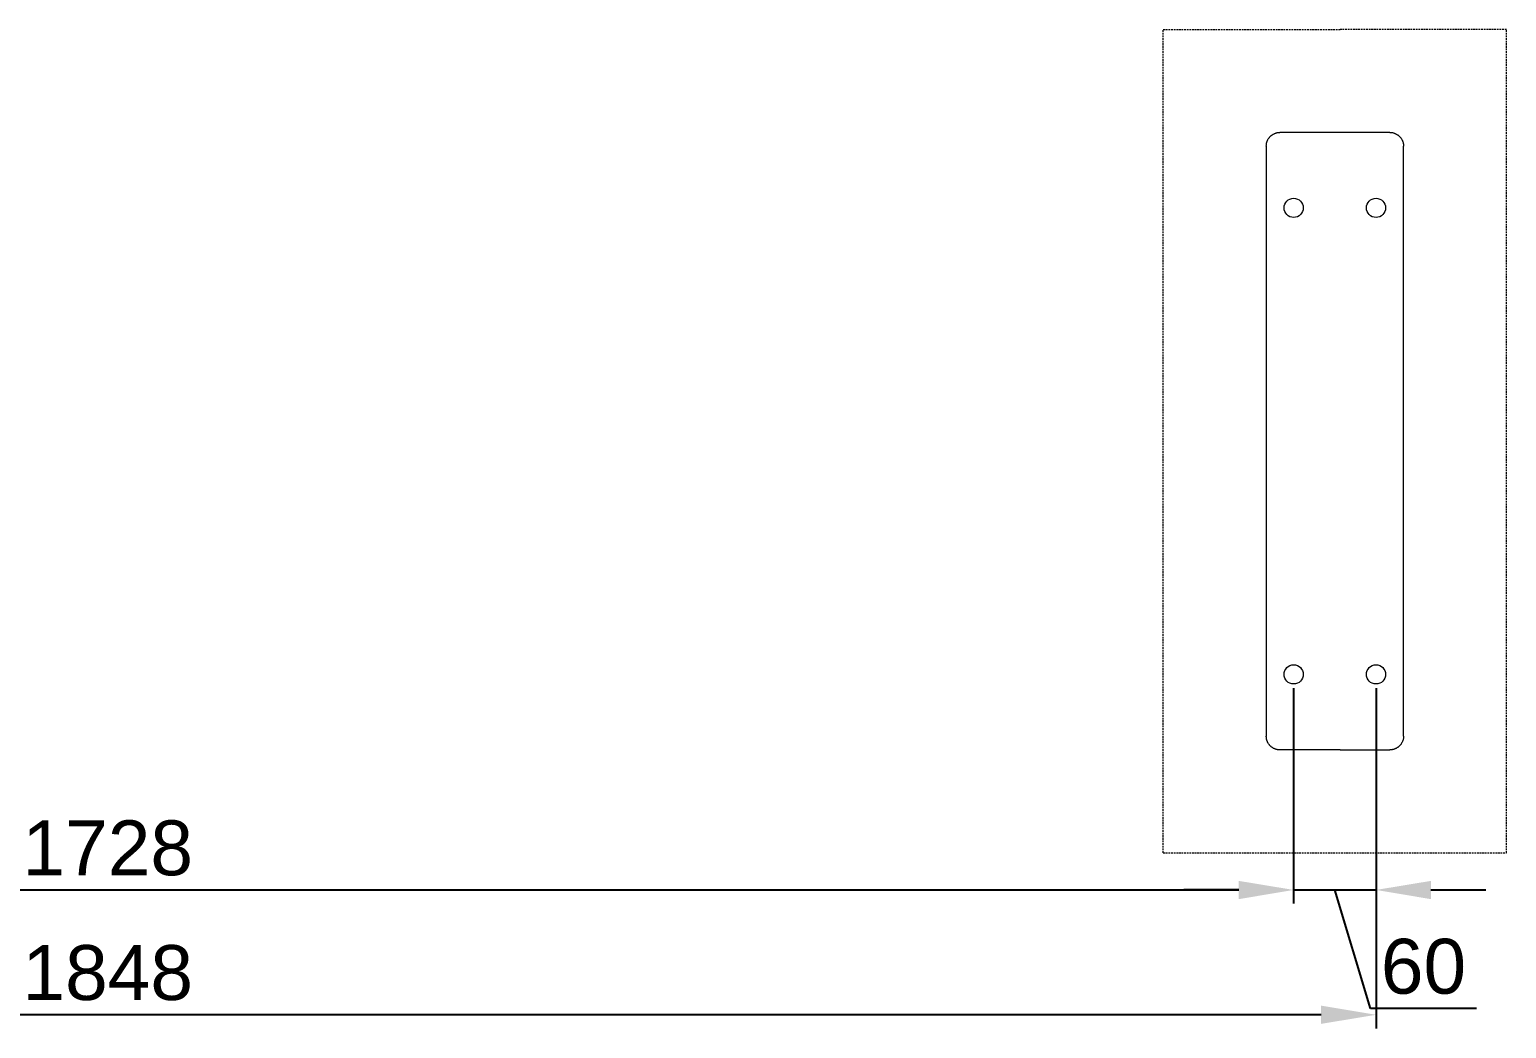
# Model space of a CAD drawing. Header units: millimetres. Extents: x -402 to 3954, y -41 to 3282.
# Drawn here: x 744 to 1820, y -41 to 687 of the extents above; entities that cross this region are included whole.
import ezdxf

# ---------------------------------------------------------------- set-up
doc = ezdxf.new("R2010")
doc.units = ezdxf.units.MM
doc.linetypes.add('HIDDEN', pattern=[1.905, 1.27, -0.635])
for name, color, linetype, lineweight in [('ZANO_R', 7, 'Continuous', 0), ('ZANO_R_przerywana', 7, 'HIDDEN', 0), ('ZANO_W', 1, 'Continuous', 0)]:
    doc.layers.add(name, color=color, linetype=linetype, lineweight=lineweight)
doc.styles.add('Arial', font='arial.ttf')
doc.styles.get("Standard").update_dxf_attribs({"font": 'ARIALUNI.TTF'})
doc.dimstyles.new('pl i ang', dxfattribs={"dimtxt": 50, "dimasz": 50, "dimexe": 1.25, "dimexo": 0.625, "dimgap": 10, "dimtad": 1, "dimtoh": 1, "dimtxsty": 'Standard', "dimcen": 2.5, "dimclrd": 1, "dimclre": 1, "dimclrt": 1, "dimadec": 0, "dimazin": 0, "dimtfac": 1, "dimtmove": 0, "dimatfit": 3, "dimfxl": 1, "dimarcsym": 1})

# ---------------------------------------------------------------- blocks, each defined once
blk = doc.blocks.new('*D442')
at = {"layer": 'ZANO_W', "color": 1, "lineweight": -2}
for p, q in [((-63.4, 206.8), (-63.4, 49.7)), ((1664.6, 206.8), (1664.6, 49.7)), ((-23.4, 59.7), (1624.6, 59.7))]:
    blk.add_line(p, q, dxfattribs=at)
at = {"layer": 'ZANO_W', "color": 1}
for points in [[(-23.4, 66.3), (-23.4, 53), (-63.4, 59.7)], [(1624.6, 53), (1624.6, 66.3), (1664.6, 59.7)]]:
    blk.add_solid(points, dxfattribs=at)
at = {"layer": 'ZANO_W', "color": 1, "insert": (800.6, 90.1), "char_height": 40, "attachment_point": 5, "style": 'Arial'}
blk.add_mtext('1728', dxfattribs=at)
blk = doc.blocks.new('*D443')
at = {"layer": 'ZANO_W', "color": 1, "lineweight": -2}
for p, q in [((1664.6, 206.8), (1664.6, 49.7)), ((1724.6, 206.8), (1724.6, 49.7)), ((1624.6, 59.7), (1584.6, 59.7)), ((1664.6, 59.7), (1724.6, 59.7)), ((1720.5, -26.6), (1694.6, 59.7)), ((1764.6, 59.7), (1804.6, 59.7)), ((1797.9, -26.6), (1720.5, -26.6))]:
    blk.add_line(p, q, dxfattribs=at)
at = {"layer": 'ZANO_W', "color": 1}
for points in [[(1624.6, 53), (1624.6, 66.3), (1664.6, 59.7)], [(1764.6, 66.3), (1764.6, 53), (1724.6, 59.7)]]:
    blk.add_solid(points, dxfattribs=at)
at = {"layer": 'ZANO_W', "color": 1, "insert": (1759.2, 3.8), "char_height": 40, "attachment_point": 5, "style": 'Arial'}
blk.add_mtext('60', dxfattribs=at)
blk = doc.blocks.new('*D444')
at = {"layer": 'ZANO_W', "color": 1, "lineweight": -2}
for p, q in [((-123.4, 206.8), (-123.4, -41.3)), ((1724.6, 206.8), (1724.6, -41.3)), ((1684.6, -31.3), (-83.4, -31.3))]:
    blk.add_line(p, q, dxfattribs=at)
at = {"layer": 'ZANO_W', "color": 1}
for points in [[(-83.4, -24.6), (-83.4, -37.9), (-123.4, -31.3)], [(1684.6, -37.9), (1684.6, -24.6), (1724.6, -31.3)]]:
    blk.add_solid(points, dxfattribs=at)
at = {"layer": 'ZANO_W', "color": 1, "insert": (800.6, -0.8), "char_height": 40, "attachment_point": 5, "style": 'Arial'}
blk.add_mtext('1848', dxfattribs=at)

msp = doc.modelspace()

# ---------------------------------------------------------------- linework, layer by layer
at = {"layer": 'ZANO_R'}
for p, q in [((1644.7, 603.1), (1644.8, 603.5)), ((1644.7, 602.8), (1644.7, 603.1)), ((1644.7, 602.4), (1644.7, 602.8)), ((1644.8, 603.8), (1644.9, 604.1)), ((1644.8, 603.5), (1644.8, 603.8)), ((1644.9, 604.1), (1645, 604.5)), ((1645, 604.5), (1645.1, 604.8)), ((1645.1, 604.8), (1645.2, 605.1)), ((1645.2, 605.1), (1645.3, 605.4)), ((1645.3, 605.4), (1645.5, 605.8)), ((1645.5, 605.8), (1645.6, 606.1)), ((1645.6, 606.1), (1645.8, 606.4)), ((1645.8, 606.4), (1645.9, 606.7)), ((1645.9, 606.7), (1646.1, 607)), ((1646.1, 607), (1646.3, 607.3)), ((1646.3, 607.3), (1646.5, 607.5)), ((1646.5, 607.5), (1646.7, 607.8)), ((1646.7, 607.8), (1646.9, 608.1)), ((1646.9, 608.1), (1647.1, 608.3)), ((1647.1, 608.3), (1647.3, 608.6)), ((1647.3, 608.6), (1647.6, 608.8)), ((1647.6, 608.8), (1647.8, 609.1)), ((1647.8, 609.1), (1648.1, 609.3)), ((1648.1, 609.3), (1648.3, 609.5)), ((1648.3, 609.5), (1648.6, 609.7)), ((1648.6, 609.7), (1648.9, 609.9)), ((1648.9, 609.9), (1649.1, 610.1)), ((1649.1, 610.1), (1649.4, 610.3)), ((1649.4, 610.3), (1649.7, 610.5)), ((1649.7, 610.5), (1650, 610.6)), ((1650, 610.6), (1650.3, 610.8)), ((1650.3, 610.8), (1650.6, 610.9)), ((1650.6, 610.9), (1651, 611.1)), ((1651, 611.1), (1651.3, 611.2)), ((1651.3, 611.2), (1651.6, 611.3)), ((1651.6, 611.3), (1651.9, 611.4)), ((1651.9, 611.4), (1652.3, 611.5)), ((1652.3, 611.5), (1652.6, 611.6)), ((1652.6, 611.6), (1652.9, 611.6)), ((1652.9, 611.6), (1653.3, 611.7)), ((1653.3, 611.7), (1653.6, 611.7)), ((1653.6, 611.7), (1653.9, 611.7)), ((1653.9, 611.7), (1654.3, 611.8)), ((1654.3, 611.8), (1654.6, 611.8)), ((1698.6, 611.8), (1654.6, 611.8)), ((1734.6, 611.8), (1698.6, 611.8)), ((1734.6, 611.8), (1735, 611.8)), ((1735, 611.8), (1735.3, 611.7)), ((1735.3, 611.7), (1735.7, 611.7)), ((1735.7, 611.7), (1736, 611.7)), ((1736, 611.7), (1736.3, 611.6)), ((1736.3, 611.6), (1736.7, 611.6)), ((1736.7, 611.6), (1737, 611.5)), ((1737, 611.5), (1737.3, 611.4)), ((1737.3, 611.4), (1737.7, 611.3)), ((1737.7, 611.3), (1738, 611.2)), ((1738, 611.2), (1738.3, 611.1)), ((1738.3, 611.1), (1738.6, 610.9)), ((1738.6, 610.9), (1738.9, 610.8)), ((1738.9, 610.8), (1739.2, 610.6)), ((1739.2, 610.6), (1739.5, 610.5)), ((1739.5, 610.5), (1739.8, 610.3)), ((1739.8, 610.3), (1740.1, 610.1)), ((1740.1, 610.1), (1740.4, 609.9)), ((1740.4, 609.9), (1740.7, 609.7)), ((1740.7, 609.7), (1740.9, 609.5)), ((1740.9, 609.5), (1741.2, 609.3)), ((1741.2, 609.3), (1741.5, 609.1)), ((1741.5, 609.1), (1741.7, 608.8)), ((1741.7, 608.8), (1741.9, 608.6)), ((1741.9, 608.6), (1742.2, 608.3)), ((1742.2, 608.3), (1742.4, 608.1)), ((1742.4, 608.1), (1742.6, 607.8)), ((1742.6, 607.8), (1742.8, 607.5)), ((1742.8, 607.5), (1743, 607.3)), ((1743, 607.3), (1743.2, 607)), ((1743.2, 607), (1743.3, 606.7)), ((1743.3, 606.7), (1743.5, 606.4)), ((1743.5, 606.4), (1743.7, 606.1)), ((1743.7, 606.1), (1743.8, 605.8)), ((1743.8, 605.8), (1743.9, 605.4)), ((1743.9, 605.4), (1744.1, 605.1)), ((1744.1, 605.1), (1744.2, 604.8)), ((1744.2, 604.8), (1744.3, 604.5)), ((1744.3, 604.5), (1744.3, 604.1)), ((1744.3, 604.1), (1744.4, 603.8)), ((1744.4, 603.8), (1744.5, 603.5)), ((1744.5, 603.5), (1744.5, 603.1)), ((1744.5, 603.1), (1744.6, 602.8)), ((1744.6, 602.8), (1744.6, 602.4)), ((1644.6, 602.1), (1644.7, 602.4)), ((1644.6, 601.8), (1644.6, 602.1)), ((1644.6, 601.8), (1644.6, 171.8)), ((1744.6, 602.4), (1744.6, 602.1)), ((1744.6, 602.1), (1744.6, 601.8)), ((1744.6, 171.8), (1744.6, 601.8)), ((1644.6, 171.4), (1644.6, 171.8)), ((1644.7, 171.1), (1644.6, 171.4)), ((1644.7, 170.7), (1644.7, 171.1)), ((1644.7, 170.4), (1644.7, 170.7)), ((1644.8, 170.1), (1644.7, 170.4)), ((1644.8, 169.7), (1644.8, 170.1)), ((1644.9, 169.4), (1644.8, 169.7)), ((1645, 169.1), (1644.9, 169.4)), ((1645.1, 168.7), (1645, 169.1)), ((1645.2, 168.4), (1645.1, 168.7)), ((1645.3, 168.1), (1645.2, 168.4)), ((1645.5, 167.8), (1645.3, 168.1)), ((1645.6, 167.5), (1645.5, 167.8)), ((1645.8, 167.2), (1645.6, 167.5)), ((1645.9, 166.9), (1645.8, 167.2)), ((1646.1, 166.6), (1645.9, 166.9)), ((1646.3, 166.3), (1646.1, 166.6)), ((1646.5, 166), (1646.3, 166.3)), ((1646.7, 165.7), (1646.5, 166)), ((1646.9, 165.5), (1646.7, 165.7)), ((1647.1, 165.2), (1646.9, 165.5)), ((1647.3, 164.9), (1647.1, 165.2)), ((1647.6, 164.7), (1647.3, 164.9)), ((1647.8, 164.5), (1647.6, 164.7)), ((1648.1, 164.2), (1647.8, 164.5)), ((1648.3, 164), (1648.1, 164.2)), ((1648.6, 163.8), (1648.3, 164)), ((1648.9, 163.6), (1648.6, 163.8)), ((1649.1, 163.4), (1648.9, 163.6)), ((1649.4, 163.2), (1649.1, 163.4)), ((1649.7, 163), (1649.4, 163.2)), ((1650, 162.9), (1649.7, 163)), ((1650.3, 162.7), (1650, 162.9)), ((1650.6, 162.6), (1650.3, 162.7)), ((1651, 162.5), (1650.6, 162.6)), ((1651.3, 162.3), (1651, 162.5)), ((1651.6, 162.2), (1651.3, 162.3)), ((1651.9, 162.1), (1651.6, 162.2)), ((1652.3, 162.1), (1651.9, 162.1)), ((1652.6, 162), (1652.3, 162.1)), ((1652.9, 161.9), (1652.6, 162)), ((1653.3, 161.9), (1652.9, 161.9)), ((1653.6, 161.8), (1653.3, 161.9)), ((1653.9, 161.8), (1653.6, 161.8)), ((1654.3, 161.8), (1653.9, 161.8)), ((1654.6, 161.8), (1654.3, 161.8)), ((1698.6, 161.8), (1654.6, 161.8)), ((1698.6, 161.8), (1734.6, 161.8)), ((1735, 161.8), (1734.6, 161.8)), ((1735.3, 161.8), (1735, 161.8)), ((1735.7, 161.8), (1735.3, 161.8)), ((1736, 161.9), (1735.7, 161.8)), ((1736.3, 161.9), (1736, 161.9)), ((1736.7, 162), (1736.3, 161.9)), ((1737, 162.1), (1736.7, 162)), ((1737.3, 162.1), (1737, 162.1)), ((1737.7, 162.2), (1737.3, 162.1)), ((1738, 162.3), (1737.7, 162.2)), ((1738.3, 162.5), (1738, 162.3)), ((1738.6, 162.6), (1738.3, 162.5)), ((1738.9, 162.7), (1738.6, 162.6)), ((1739.2, 162.9), (1738.9, 162.7)), ((1739.5, 163), (1739.2, 162.9)), ((1739.8, 163.2), (1739.5, 163)), ((1740.1, 163.4), (1739.8, 163.2)), ((1740.4, 163.6), (1740.1, 163.4)), ((1740.7, 163.8), (1740.4, 163.6)), ((1740.9, 164), (1740.7, 163.8)), ((1741.2, 164.2), (1740.9, 164)), ((1741.5, 164.5), (1741.2, 164.2)), ((1741.7, 164.7), (1741.5, 164.5)), ((1741.9, 164.9), (1741.7, 164.7)), ((1742.2, 165.2), (1741.9, 164.9)), ((1742.4, 165.5), (1742.2, 165.2)), ((1742.6, 165.7), (1742.4, 165.5)), ((1742.8, 166), (1742.6, 165.7)), ((1743, 166.3), (1742.8, 166)), ((1743.2, 166.6), (1743, 166.3)), ((1743.3, 166.9), (1743.2, 166.6)), ((1743.5, 167.2), (1743.3, 166.9)), ((1743.7, 167.5), (1743.5, 167.2)), ((1743.8, 167.8), (1743.7, 167.5)), ((1743.9, 168.1), (1743.8, 167.8)), ((1744.1, 168.4), (1743.9, 168.1)), ((1744.2, 168.7), (1744.1, 168.4)), ((1744.3, 169.1), (1744.2, 168.7)), ((1744.4, 169.7), (1744.3, 169.4)), ((1744.3, 169.4), (1744.3, 169.1)), ((1744.5, 170.1), (1744.4, 169.7)), ((1744.6, 170.7), (1744.5, 170.4)), ((1744.5, 170.4), (1744.5, 170.1)), ((1744.6, 171.8), (1744.6, 171.4)), ((1744.6, 171.4), (1744.6, 171.1)), ((1744.6, 171.1), (1744.6, 170.7))]:
    msp.add_line(p, q, dxfattribs=at)
for centre in [(1664.6, 556.8), (1724.6, 556.8), (1664.6, 216.8), (1724.6, 216.8)]:
    msp.add_circle(centre, 7, dxfattribs=at)
at = {"layer": 'ZANO_R_przerywana'}
for p, q in [((1569.6, 86.8), (1569.6, 686.8)), ((1569.6, 686.8), (1698.6, 686.8)), ((1819.6, 686.8), (1698.6, 686.8)), ((1819.6, 86.8), (1819.6, 686.8)), ((1569.6, 86.8), (1819.6, 86.8))]:
    msp.add_line(p, q, dxfattribs=at)

# ---------------------------------------------------------------- dimensions: what is measured, and where the dimension line sits
at = {"layer": 'ZANO_W'}
for base, p1, p2, picture, middle in [((-123.4, -31.3), (1724.6, 216.8), (-123.4, 216.8), '*D444', (800.6, -0.8)), ((1664.6, 59.7), (-63.4, 216.8), (1664.6, 216.8), '*D442', (800.6, 90.1)), ((1724.6, 59.7), (1664.6, 216.8), (1724.6, 216.8), '*D443', (1730.5, 3.8))]:
    dim = msp.add_linear_dim(base=base, p1=p1, p2=p2, dimstyle='pl i ang', override={"dimtxt": 40, "dimasz": 40, "dimexe": 10, "dimexo": 10, "dimtoh": 0, "dimdec": 0, "dimtxsty": 'Arial', "dimtdec": 0, "dimtmove": 1}, dxfattribs=at)
    dim.commit()
    dim.dimension.update_dxf_attribs({"geometry": picture, "text_midpoint": middle})

doc.saveas('drawing.dxf')
